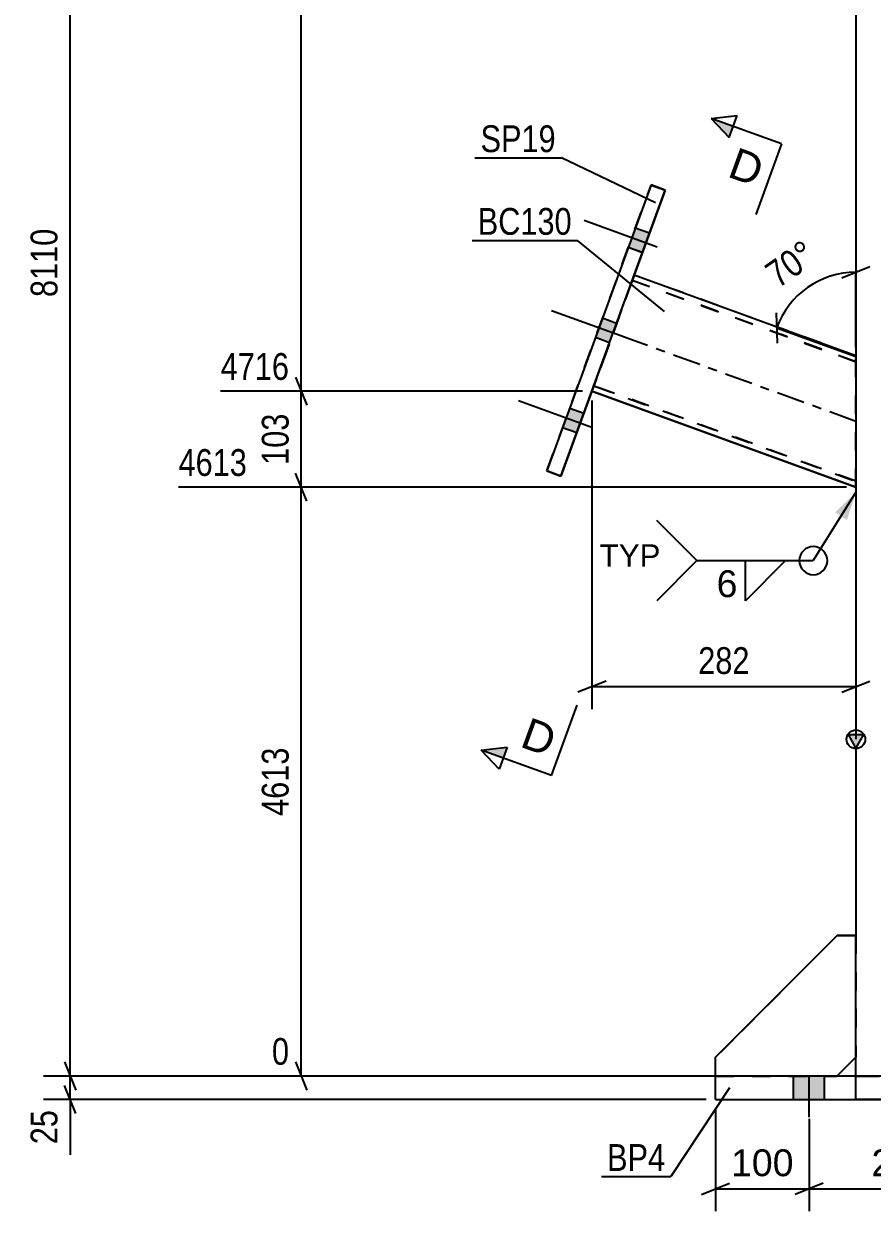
# Model space of a CAD drawing. Header units: millimetres. Extents: x -131 to 463, y -181 to 239.
# Drawn here: x 107.5 to 198.1, y -14.4 to 112.4 of the extents above; entities that cross this region are included whole.
import ezdxf

# ---------------------------------------------------------------- set-up
doc = ezdxf.new("R2010")
doc.units = ezdxf.units.MM
doc.linetypes.add('DXK_LINE_DOT2', pattern=[3.9198, 1.9599, -1.9599])
doc.linetypes.add('DXK_LINE_DOT3', pattern=[5.9187, 2.979, -0.9799, 0.9799, -0.9799])
doc.styles.add('Arial', font='arial.ttf', dxfattribs={"height": 0.2})
doc.styles.add('Arial Narrow', font='ARIALN.TTF', dxfattribs={"height": 0.2})

# ---------------------------------------------------------------- blocks, each defined once
blk = doc.blocks.new('Part-284869969-2241 - 2164')
at = {"color": 2, "linetype": 'Continuous'}
for p, q in [((174.47, 95.19), (163.35, 64.65)), ((175.97, 94.64), (174.47, 95.19)), ((164.85, 64.1), (175.97, 94.64)), ((175.97, 94.63), (172.67, 85.57)), ((175.97, 94.64), (175.97, 94.63)), ((175.97, 94.63), (175.97, 94.63)), ((168.16, 73.17), (164.85, 64.09)), ((163.35, 64.65), (164.85, 64.1)), ((163.35, 64.65), (163.35, 64.64)), ((163.35, 64.64), (163.35, 64.65)), ((164.85, 64.09), (163.35, 64.64)), ((164.85, 64.1), (164.85, 64.09))]:
    blk.add_line(p, q, dxfattribs=at)
at = {"color": 7, "linetype": 'DXK_LINE_DOT2'}
for p, q in [((163.35, 64.65), (174.47, 95.18)), ((174.47, 95.19), (174.47, 95.18)), ((174.47, 95.18), (175.97, 94.63)), ((172.67, 85.57), (168.16, 73.17))]:
    blk.add_line(p, q, dxfattribs=at)
blk = doc.blocks.new('Bolt-284869969-2236 - 2164')
at = {"linetype": 'Continuous'}
for points in [[(173.54, 87.96), (174.29, 90.03), (172.79, 90.58), (172.04, 88.51)], [(173.54, 87.96), (174.29, 90.03), (172.79, 90.58), (172.04, 88.51)], [(173.54, 87.97), (174.29, 90.03), (172.79, 90.58), (172.04, 88.51)], [(170.04, 78.33), (170.79, 80.4), (169.29, 80.95), (168.53, 78.88)], [(170.04, 78.34), (170.79, 80.4), (169.29, 80.95), (168.53, 78.88)], [(166.53, 68.7), (167.28, 70.77), (165.78, 71.32), (165.03, 69.25)], [(166.53, 68.7), (167.28, 70.77), (165.78, 71.32), (165.03, 69.25)], [(166.53, 68.7), (167.28, 70.77), (165.78, 71.31), (165.03, 69.25)]]:
    blk.add_hatch(color=1, dxfattribs=at).paths.add_polyline_path(points)
at = {"color": 1, "linetype": 'Continuous'}
for p, q in [((175.14, 88.55), (167.34, 91.39)), ((175.14, 88.55), (167.34, 91.39)), ((175.14, 88.56), (167.34, 91.39)), ((174.29, 90.03), (172.79, 90.58)), ((174.29, 90.03), (172.79, 90.58)), ((174.29, 90.03), (172.79, 90.58)), ((173.54, 87.96), (172.04, 88.51)), ((173.54, 87.96), (172.04, 88.51)), ((173.54, 87.97), (172.04, 88.51)), ((171.63, 78.92), (163.83, 81.76)), ((171.63, 78.92), (163.83, 81.76)), ((170.79, 80.4), (169.29, 80.95)), ((170.79, 80.4), (169.29, 80.95)), ((170.04, 78.33), (168.53, 78.88)), ((170.04, 78.34), (168.53, 78.88)), ((168.13, 69.29), (160.33, 72.13)), ((168.13, 69.29), (160.33, 72.13)), ((168.13, 69.29), (160.33, 72.13)), ((167.28, 70.77), (165.78, 71.32)), ((167.28, 70.77), (165.78, 71.32)), ((167.28, 70.77), (165.78, 71.31)), ((166.53, 68.7), (165.03, 69.25)), ((166.53, 68.7), (165.03, 69.25)), ((166.53, 68.7), (165.03, 69.25))]:
    blk.add_line(p, q, dxfattribs=at)
blk = doc.blocks.new('Part-284869969-2172 - 2164')
at = {"color": 7, "linetype": 'DXK_LINE_DOT2'}
for p, q in [((172.55, 85.24), (172.42, 84.87)), ((172.42, 84.87), (172.55, 85.24)), ((172.46, 85.01), (172.45, 84.96)), ((172.45, 84.96), (172.46, 85)), ((172.46, 85.01), (196.35, 76.31)), ((172.46, 85), (172.46, 85.01)), ((196.35, 76.31), (172.46, 85)), ((172.64, 85.48), (172.55, 85.24)), ((172.55, 85.24), (172.64, 85.48)), ((172.67, 85.57), (172.64, 85.48)), ((172.64, 85.48), (172.67, 85.57)), ((196.35, 76.95), (172.67, 85.57)), ((172.67, 85.57), (172.67, 85.57)), ((172.42, 84.87), (168.38, 73.77)), ((172.42, 84.87), (168.41, 73.86)), ((172.4, 84.84), (168.42, 73.89)), ((168.57, 74.29), (172.4, 84.84)), ((172.4, 84.84), (172.45, 84.96)), ((172.45, 84.96), (172.4, 84.84)), ((196.35, 62.9), (196.35, 76.95)), ((168.28, 73.5), (168.41, 73.86)), ((168.28, 73.49), (168.38, 73.77)), ((168.38, 73.77), (168.36, 73.73)), ((168.36, 73.73), (168.38, 73.77)), ((168.36, 73.73), (196.35, 63.54)), ((196.35, 63.54), (168.36, 73.73)), ((168.36, 73.73), (168.36, 73.73)), ((168.42, 73.89), (168.38, 73.77)), ((168.38, 73.77), (168.41, 73.86)), ((168.41, 73.86), (168.42, 73.89)), ((168.42, 73.89), (168.57, 74.29)), ((168.57, 74.29), (168.57, 74.29)), ((168.16, 73.16), (168.19, 73.25)), ((168.16, 73.17), (168.19, 73.25)), ((168.16, 73.16), (168.16, 73.17)), ((168.19, 73.25), (168.28, 73.5)), ((168.19, 73.25), (168.28, 73.49)), ((168.19, 73.25), (168.19, 73.25))]:
    blk.add_line(p, q, dxfattribs=at)
at = {"color": 2, "linetype": 'Continuous'}
for p, q in [((196.35, 76.95), (172.67, 85.57)), ((168.16, 73.17), (196.35, 62.91)), ((196.35, 62.9), (168.16, 73.16))]:
    blk.add_line(p, q, dxfattribs=at)
at = {"color": 7, "linetype": 'DXK_LINE_DOT3'}
blk.add_line((196.35, 69.93), (170.41, 79.37), dxfattribs=at)
blk = doc.blocks.new('Bolt-284869969-2252 - 2164')
at = {"linetype": 'Continuous'}
for points in [[(189.7, -2.5), (193, -2.5), (193, 0), (189.7, 0)], [(209.7, -2.49), (213, -2.49), (213, 0.01), (209.7, 0.01)], [(229.7, -2.49), (233, -2.49), (233, 0.01), (229.7, 0.01)], [(249.7, -2.5), (253, -2.5), (253, 0), (249.7, 0)], [(189.7, -2.5), (193, -2.5), (193, 0), (189.7, 0)], [(209.7, -2.51), (213, -2.51), (213, -0.01), (209.7, -0.01)], [(229.7, -2.51), (233, -2.51), (233, -0.01), (229.7, -0.01)], [(249.7, -2.5), (253, -2.5), (253, 0), (249.7, 0)]]:
    blk.add_hatch(color=1, dxfattribs=at).paths.add_polyline_path(points)
at = {"color": 1, "linetype": 'Continuous'}
for p, q in [((189.7, -2.5), (189.7, 0)), ((191.35, -4.4), (191.35, 0)), ((193, -2.5), (193, 0)), ((209.7, -2.49), (209.7, 0.01)), ((211.35, -4.39), (211.35, 0.01)), ((213, -2.49), (213, 0.01)), ((229.7, -2.49), (229.7, 0.01)), ((231.35, -4.39), (231.35, 0.01)), ((233, -2.49), (233, 0.01)), ((249.7, -2.5), (249.7, 0)), ((251.35, -4.4), (251.35, 0)), ((253, -2.5), (253, 0)), ((189.7, -2.5), (189.7, 0)), ((191.35, -4.4), (191.35, 0)), ((193, -2.5), (193, 0)), ((209.7, -2.51), (209.7, -0.01)), ((211.35, -4.41), (211.35, -0.01)), ((213, -2.51), (213, -0.01)), ((229.7, -2.51), (229.7, -0.01)), ((231.35, -4.41), (231.35, -0.01)), ((233, -2.51), (233, -0.01)), ((249.7, -2.5), (249.7, 0)), ((251.35, -4.4), (251.35, 0)), ((253, -2.5), (253, 0))]:
    blk.add_line(p, q, dxfattribs=at)
blk = doc.blocks.new('Part-284869969-2290 - 2164')
at = {"color": 7, "linetype": 'DXK_LINE_DOT2'}
for p, q in [((181.35, 2), (194.35, 15)), ((194.35, 15), (181.35, 2)), ((194.35, 15), (196.35, 15)), ((194.35, 15), (194.35, 15)), ((196.35, 15), (194.35, 15)), ((196.35, 15), (196.35, 2)), ((181.35, 0), (181.35, 2)), ((196.35, 2), (194.35, 0)), ((194.35, 0), (194.36, 0.01)), ((194.35, 0), (181.35, 0)), ((181.35, 0), (194.35, 0)), ((194.35, 0), (194.35, 0))]:
    blk.add_line(p, q, dxfattribs=at)
at = {"color": 2, "linetype": 'Continuous'}
blk.add_line((194.36, 0.01), (196.35, 2), dxfattribs=at)
blk = doc.blocks.new('Part-284869969-2294 - 2164')
at = {"color": 2, "linetype": 'Continuous'}
for p, q in [((194.35, 15), (181.35, 2)), ((194.35, 15), (194.35, 15)), ((196.35, 15), (194.35, 15)), ((196.35, 15), (196.35, 15)), ((196.35, 2), (196.35, 15)), ((181.35, 2), (181.35, 2)), ((181.35, 0), (181.35, 2)), ((194.35, 0.01), (196.35, 2)), ((196.35, 2), (196.35, 2))]:
    blk.add_line(p, q, dxfattribs=at)
at = {"color": 7, "linetype": 'DXK_LINE_DOT2'}
for p, q in [((181.35, 2), (194.35, 15)), ((194.35, 15), (196.35, 15)), ((196.35, 2), (194.35, 0)), ((194.35, 0), (181.35, 0)), ((194.35, 0), (181.35, 0)), ((181.35, 0), (181.35, 0)), ((194.35, 0), (194.35, 0.01)), ((194.35, 0), (194.35, 0))]:
    blk.add_line(p, q, dxfattribs=at)
blk = doc.blocks.new('Part-284869969-2273 - 2164')
at = {"linetype": 'Continuous'}
blk.add_hatch(color=2, dxfattribs=at).paths.add_polyline_path([(196.35, 35.07), (195.55, 36.47), (197.15, 36.47)])
at = {"color": 2, "linetype": 'Continuous'}
for p, q in [((196.35, 115.18), (196.35, 36)), ((196.35, 35.07), (195.55, 36.47)), ((195.55, 36.47), (197.15, 36.47)), ((197.15, 36.47), (196.35, 35.07)), ((196.35, 35), (196.35, 15)), ((196.35, 0.01), (196.35, 2))]:
    blk.add_line(p, q, dxfattribs=at)
at = {"color": 7, "linetype": 'DXK_LINE_DOT2'}
for p, q in [((196.35, 15), (196.35, 2)), ((196.35, 0), (196.35, 0.01)), ((196.35, 0), (196.35, 0.01)), ((196.35, 0), (196.35, 0)), ((196.65, 0), (196.35, 0)), ((197.52, 0), (196.65, 0)), ((198.82, 0), (197.52, 0)), ((196.35, 0), (196.65, 0)), ((196.65, 0), (197.52, 0)), ((197.52, 0), (198.82, 0))]:
    blk.add_line(p, q, dxfattribs=at)
at = {"color": 2, "linetype": 'Continuous'}
blk.add_circle((196.35, 35.97), 1, dxfattribs=at)
blk = doc.blocks.new('Part-284869969-2288 - 2164')
at = {"color": 2, "linetype": 'Continuous'}
for p, q in [((181.35, 0), (196.35, 0.01)), ((181.35, -2.5), (181.35, 0)), ((196.35, 0.01), (246.35, 0.01)), ((196.35, -2.49), (196.35, 0.01)), ((246.35, 0.01), (261.35, 0)), ((246.35, -2.49), (246.35, 0.01)), ((261.35, -2.5), (261.35, 0)), ((181.35, -2.5), (196.35, -2.49)), ((181.35, -2.5), (196.35, -2.51)), ((181.35, -2.5), (181.35, -2.5)), ((181.35, -2.5), (181.35, -2.5)), ((196.35, -2.49), (246.35, -2.49)), ((196.35, -2.51), (246.35, -2.51)), ((261.35, -2.5), (246.35, -2.49)), ((246.35, -2.51), (261.35, -2.5)), ((261.35, -2.5), (261.35, -2.5)), ((261.35, -2.5), (261.35, -2.5))]:
    blk.add_line(p, q, dxfattribs=at)
at = {"color": 7, "linetype": 'DXK_LINE_DOT2'}
for p, q in [((181.35, 0), (181.35, 0)), ((196.35, -0.01), (181.35, 0)), ((246.35, -0.01), (196.35, -0.01)), ((261.35, 0), (246.35, -0.01)), ((196.35, -2.51), (196.35, -2.49)), ((246.35, -2.49), (246.35, -2.51))]:
    blk.add_line(p, q, dxfattribs=at)
blk = doc.blocks.new('StraightDimension-284869969-2482 - 2164')
at = {"color": 7, "linetype": 'Continuous'}
for p, q in [((111.82, 1.5), (113.02, -1.5)), ((180.35, 0), (109.57, 0)), ((113.02, -4.01), (111.82, -1.01)), ((112.42, -2.51), (112.42, 0)), ((180.35, -2.51), (109.57, -2.51)), ((112.42, -2.51), (112.42, -8.41)), ((112.42, -2.51), (112.42, -8.41))]:
    blk.add_line(p, q, dxfattribs=at)
at = {"color": 0}
blk.add_wipeout([(111.67, -3.03), (107.47, -3.03), (107.47, -7.89), (111.67, -7.89)], dxfattribs=at)
at = {"color": 3, "style": 'Arial Narrow'}
blk.add_text('25', height=2.863, rotation=90.0002, dxfattribs=at).set_placement((111.07, -7.29))
blk = doc.blocks.new('StraightDimension-284869969-2336 - 2164')
at = {"color": 7, "linetype": 'Continuous'}
for p, q in [((168.16, 72.17), (168.16, 39.2)), ((196.35, 61.91), (196.35, 39.2)), ((169.66, 42.2), (166.66, 41)), ((194.85, 41), (197.85, 42.2)), ((168.16, 41.6), (196.35, 41.6))]:
    blk.add_line(p, q, dxfattribs=at)
at = {"color": 0}
blk.add_wipeout([(185.59, 42.35), (185.59, 46.55), (178.91, 46.55), (178.91, 42.35)], dxfattribs=at)
at = {"color": 3, "style": 'Arial Narrow'}
blk.add_text('282', height=2.863, dxfattribs=at).set_placement((179.51, 42.95))
blk = doc.blocks.new('StraightDimension-284869969-2465 - 2164')
at = {"color": 7, "linetype": 'Continuous'}
for p, q in [((191.35, -4.58), (191.35, -14.45)), ((211.35, -4.58), (211.35, -14.45)), ((192.85, -11.45), (189.85, -12.65)), ((191.35, -12.05), (211.35, -12.05)), ((209.85, -12.65), (212.85, -11.45))]:
    blk.add_line(p, q, dxfattribs=at)
at = {"color": 0}
blk.add_wipeout([(205.28, -11.3), (205.28, -7.1), (197.41, -7.1), (197.41, -11.3)], dxfattribs=at)
at = {"color": 3, "style": 'Arial'}
blk.add_text('200', height=2.865, dxfattribs=at).set_placement((198.01, -10.7))
blk = doc.blocks.new('StraightDimension-284869969-2466 - 2164')
at = {"color": 7, "linetype": 'Continuous'}
for p, q in [((181.35, -3.49), (181.35, -14.45)), ((191.35, -4.58), (191.35, -14.45)), ((179.85, -12.65), (182.85, -11.45)), ((181.35, -12.05), (191.35, -12.05)), ((192.85, -11.45), (189.85, -12.65))]:
    blk.add_line(p, q, dxfattribs=at)
at = {"color": 0}
blk.add_wipeout([(190.28, -11.3), (190.28, -7.1), (182.41, -7.1), (182.41, -11.3)], dxfattribs=at)
at = {"color": 3, "style": 'Arial'}
blk.add_text('100', height=2.865, dxfattribs=at).set_placement((183.01, -10.7))
blk = doc.blocks.new('StraightDimension-284869969-2477 - 2164')
at = {"color": 7, "linetype": 'Continuous'}
for p, q in [((112.42, 0), (112.42, 173.76)), ((111.82, 1.5), (113.02, -1.5)), ((180.35, 0), (109.57, 0))]:
    blk.add_line(p, q, dxfattribs=at)
at = {"color": 0}
blk.add_wipeout([(111.67, 91.14), (107.47, 91.14), (107.47, 82.62), (111.67, 82.62)], dxfattribs=at)
at = {"color": 3, "style": 'Arial Narrow'}
blk.add_text('8110', height=2.863, rotation=90.0002, dxfattribs=at).set_placement((111.07, 83.22))
blk = doc.blocks.new('AngleDimension-284869969-2501 - 2164')
at = {"color": 7, "linetype": 'Continuous'}
for p, q in [((194.85, 85.27), (197.85, 86.47)), ((196.35, 77.87), (196.35, 85.87)), ((196.35, 85.87), (196.35, 76.87)), ((187.82, 81.53), (187.94, 78.3)), ((187.88, 79.92), (196.35, 76.87))]:
    blk.add_line(p, q, dxfattribs=at)
blk.add_arc((196.35, 76.87), 9, 90, 160.171, dxfattribs=at)
at = {"color": 0}
blk.add_wipeout([(193.19, 86.97), (190.78, 90.41), (185.49, 86.7), (187.91, 83.26)], dxfattribs=at)
at = {"color": 3, "style": 'Arial Narrow'}
blk.add_text('70°', height=2.863, rotation=35.0879, dxfattribs=at).set_placement((188.05, 84.1))
blk = doc.blocks.new('StraightDimension-284869969-5707 - 2164')
at = {"color": 7, "linetype": 'Continuous'}
for p, q in [((137.71, 159.12), (136.51, 162.12)), ((195.35, 160.62), (124, 160.62)), ((137.11, 73.17), (137.11, 160.62)), ((136.51, 74.67), (137.71, 71.67)), ((167.16, 73.17), (128.5, 73.17))]:
    blk.add_line(p, q, dxfattribs=at)
at = {"color": 0}
blk.add_wipeout([(136.36, 121.15), (132.16, 121.15), (132.16, 112.64), (136.36, 112.64)], dxfattribs=at)
at = {"color": 3, "style": 'Arial Narrow'}
blk.add_text('3263', height=2.863, rotation=90.0002, dxfattribs=at).set_placement((135.76, 113.24))
at = {"color": 0, "linetype": 'Continuous'}
blk.add_wipeout([(131.91, 161.22), (131.91, 165.42), (123.4, 165.42), (123.4, 161.22)], dxfattribs=at)
at = {"color": 3, "linetype": 'Continuous', "style": 'Arial Narrow'}
blk.add_text('7978', height=2.863, dxfattribs=at).set_placement((124, 161.82))
blk = doc.blocks.new('StraightDimension-284869969-5708 - 2164')
at = {"color": 7, "linetype": 'Continuous'}
for p, q in [((136.51, 74.67), (137.71, 71.67)), ((167.16, 73.17), (128.5, 73.17)), ((137.11, 62.91), (137.11, 73.17)), ((137.71, 61.41), (136.51, 64.41)), ((195.35, 62.91), (124, 62.91))]:
    blk.add_line(p, q, dxfattribs=at)
at = {"color": 0, "linetype": 'Continuous'}
blk.add_wipeout([(136.41, 73.77), (136.41, 77.97), (127.9, 77.97), (127.9, 73.77)], dxfattribs=at)
at = {"color": 0}
blk.add_wipeout([(136.36, 71.38), (132.16, 71.38), (132.16, 64.69), (136.36, 64.69)], dxfattribs=at)
at = {"color": 3, "linetype": 'Continuous', "style": 'Arial Narrow'}
blk.add_text('4716', height=2.863, dxfattribs=at).set_placement((128.5, 74.37))
at = {"color": 3, "style": 'Arial Narrow'}
blk.add_text('103', height=2.863, rotation=90.0002, dxfattribs=at).set_placement((135.76, 65.29))
blk = doc.blocks.new('StraightDimension-284869969-5709 - 2164')
at = {"color": 7, "linetype": 'Continuous'}
for p, q in [((137.71, 61.41), (136.51, 64.41)), ((195.35, 62.91), (124, 62.91)), ((137.11, 0), (137.11, 62.91)), ((136.51, 1.5), (137.71, -1.5)), ((195.35, 0), (133.98, 0))]:
    blk.add_line(p, q, dxfattribs=at)
at = {"color": 0}
blk.add_wipeout([(136.36, 35.71), (132.16, 35.71), (132.16, 27.19), (136.36, 27.19)], dxfattribs=at)
at = {"color": 3, "style": 'Arial Narrow'}
blk.add_text('4613', height=2.863, rotation=90.0002, dxfattribs=at).set_placement((135.76, 27.79))
at = {"color": 0, "linetype": 'Continuous'}
for points in [[(131.91, 63.51), (131.91, 67.71), (123.4, 67.71), (123.4, 63.51)], [(136.41, 0.6), (136.41, 4.8), (133.38, 4.8), (133.38, 0.6)]]:
    blk.add_wipeout(points, dxfattribs=at)
at = {"color": 3, "linetype": 'Continuous', "style": 'Arial Narrow'}
for s, height, p in [('4613', 2.863, (124, 64.11)), ('0', 2.86, (133.98, 1.2))]:
    blk.add_text(s, height=height, dxfattribs=at).set_placement(p)
blk = doc.blocks.new('SectionMark-284869969-2615 - 2164')
at = {"linetype": 'Continuous'}
for points in [[(183.24, 101.45), (182.81, 100.27), (180.89, 102.3)], [(159.11, 35.14), (158.68, 33.97), (156.33, 34.82)]]:
    blk.add_hatch(color=6, dxfattribs=at).paths.add_polyline_path(points)
at = {"color": 6, "linetype": 'Continuous'}
for p, q in [((180.89, 102.3), (183.67, 102.62)), ((180.89, 102.3), (182.81, 100.27)), ((182.81, 100.27), (183.67, 102.62)), ((156.33, 34.82), (159.11, 35.14)), ((158.25, 32.79), (156.33, 34.82)), ((159.11, 35.14), (158.25, 32.79))]:
    blk.add_line(p, q, dxfattribs=at)
at = {"color": 0, "linetype": 'Continuous'}
for points in [[(185.67, 94.97), (186.87, 98.26), (183.7, 99.42), (182.5, 96.13)], [(163.5, 34.07), (164.7, 37.36), (161.54, 38.52), (160.34, 35.23)]]:
    blk.add_wipeout(points, dxfattribs=at)
at = {"color": 6, "linetype": 'Continuous'}
for p, q in [((188.41, 99.57), (180.89, 102.3)), ((188.41, 99.57), (185.67, 92.05)), ((163.85, 32.09), (166.58, 39.61)), ((163.85, 32.09), (156.33, 34.82))]:
    blk.add_line(p, q, dxfattribs=at)
at = {"color": 3, "linetype": 'Continuous', "style": 'Arial'}
for p in [(182.5, 96.13), (160.34, 35.23)]:
    blk.add_text('D', height=3.34, rotation=-20.002, dxfattribs=at).set_placement(p)
blk = doc.blocks.new('Mark-284869969-2168 - 2164')
at = {"color": 0}
blk.add_wipeout([(166.01, 89.87), (166.01, 92.87), (155.96, 92.87), (155.96, 89.87)], dxfattribs=at)
blk.add_wipeout([(166.01, 89.87), (166.01, 92.87), (155.96, 92.87), (155.96, 89.87)], dxfattribs=at)
at = {"color": 30, "linetype": 'Continuous'}
for p in [(155.36, 89.27), (175.89, 81.68)]:
    blk.add_line(p, (166.61, 89.27), dxfattribs=at)
at = {"color": 3, "style": 'Arial Narrow'}
blk.add_text('BC130', height=2.863, dxfattribs=at).set_placement((155.96, 89.87))
blk = doc.blocks.new('Mark-284869969-2237 - 2164')
at = {"color": 0}
blk.add_wipeout([(164.3, 98.7), (164.3, 101.7), (156.26, 101.7), (156.26, 98.7)], dxfattribs=at)
blk.add_wipeout([(164.3, 98.7), (164.3, 101.7), (156.26, 101.7), (156.26, 98.7)], dxfattribs=at)
at = {"color": 30, "linetype": 'Continuous'}
for p in [(155.66, 98.1), (174.94, 93.28)]:
    blk.add_line(p, (164.9, 98.1), dxfattribs=at)
at = {"color": 3, "style": 'Arial Narrow'}
blk.add_text('SP19', height=2.863, dxfattribs=at).set_placement((156.26, 98.7))
blk = doc.blocks.new('Mark-284869969-2284 - 2164')
at = {"color": 0}
blk.add_wipeout([(175.99, -10.14), (175.99, -7.14), (169.77, -7.14), (169.77, -10.14)], dxfattribs=at)
blk.add_wipeout([(175.99, -10.14), (175.99, -7.14), (169.77, -7.14), (169.77, -10.14)], dxfattribs=at)
at = {"color": 30, "linetype": 'Continuous'}
for p in [(182.84, -1.27), (169.17, -10.74)]:
    blk.add_line(p, (176.59, -10.74), dxfattribs=at)
at = {"color": 3, "style": 'Arial Narrow'}
blk.add_text('BP4', height=2.863, dxfattribs=at).set_placement((169.77, -10.14))
blk = doc.blocks.new('WeldMark-284869969-2621 - 2164')
at = {"linetype": 'Continuous'}
blk.add_hatch(color=30, dxfattribs=at).paths.add_polyline_path([(194.12, 60.21), (196.35, 62.36), (195.4, 59.41)])
at = {"color": 30, "linetype": 'Continuous'}
for p in [(196.35, 62.36), (179.37, 55.06)]:
    blk.add_line(p, (191.8, 55.06), dxfattribs=at)
at = {"color": 3, "linetype": 'Continuous'}
for p, q in [((179.37, 55.06), (175.09, 59.34)), ((179.37, 55.06), (175.09, 50.77)), ((184.55, 55.06), (188.84, 55.06)), ((188.84, 55.06), (184.55, 50.77)), ((184.55, 50.77), (184.55, 55.06))]:
    blk.add_line(p, q, dxfattribs=at)
for start, end in [(90, 270), (270, 90)]:
    blk.add_arc((191.8, 55.06), 1.5, start, end, dxfattribs=at)
at = {"color": 0}
blk.add_wipeout([(183.9, 50.96), (183.9, 54.36), (181.27, 54.36), (181.27, 50.96)], dxfattribs=at)
at = {"color": 3, "style": 'Arial'}
blk.add_text('6', height=2.87, dxfattribs=at).set_placement((181.47, 51.16))
at = {"color": 0, "linetype": 'Continuous'}
blk.add_wipeout([(175.47, 54.41), (175.47, 56.91), (168.99, 56.91), (168.99, 54.41)], dxfattribs=at)
blk.add_wipeout([(175.47, 54.41), (175.47, 56.91), (168.99, 56.91), (168.99, 54.41)], dxfattribs=at)
at = {"color": 3, "linetype": 'Continuous', "style": 'Arial'}
blk.add_text('TYP', height=2.388, dxfattribs=at).set_placement((168.99, 54.41))

msp = doc.modelspace()

# ---------------------------------------------------------------- block references
for name in ['Part-284869969-2273 - 2164', 'Part-284869969-2241 - 2164', 'Bolt-284869969-2236 - 2164', 'Part-284869969-2172 - 2164', 'Part-284869969-2290 - 2164', 'Part-284869969-2294 - 2164', 'StraightDimension-284869969-2482 - 2164', 'Part-284869969-2288 - 2164', 'Bolt-284869969-2252 - 2164']:
    msp.add_blockref(name, (0, 0))

# ---------------------------------------------------------------- next in the draw order: block references
for name in ['StraightDimension-284869969-2336 - 2164', 'StraightDimension-284869969-2465 - 2164']:
    msp.add_blockref(name, (0, 0))

# ---------------------------------------------------------------- next in the draw order: block references
for name in ['StraightDimension-284869969-2477 - 2164', 'StraightDimension-284869969-2466 - 2164']:
    msp.add_blockref(name, (0, 0))

# ---------------------------------------------------------------- next in the draw order: block references
msp.add_blockref('AngleDimension-284869969-2501 - 2164', (0, 0))

# ---------------------------------------------------------------- next in the draw order: block references
msp.add_blockref('StraightDimension-284869969-5707 - 2164', (0, 0))

# ---------------------------------------------------------------- next in the draw order: block references
msp.add_blockref('StraightDimension-284869969-5708 - 2164', (0, 0))

# ---------------------------------------------------------------- next in the draw order: block references
msp.add_blockref('StraightDimension-284869969-5709 - 2164', (0, 0))

# ---------------------------------------------------------------- next in the draw order: block references
for name in ['SectionMark-284869969-2615 - 2164', 'Mark-284869969-2284 - 2164']:
    msp.add_blockref(name, (0, 0))

# ---------------------------------------------------------------- next in the draw order: block references
for name in ['Mark-284869969-2168 - 2164', 'WeldMark-284869969-2621 - 2164']:
    msp.add_blockref(name, (0, 0))

# ---------------------------------------------------------------- next in the draw order: block references
msp.add_blockref('Mark-284869969-2237 - 2164', (0, 0))

doc.saveas('drawing.dxf')
